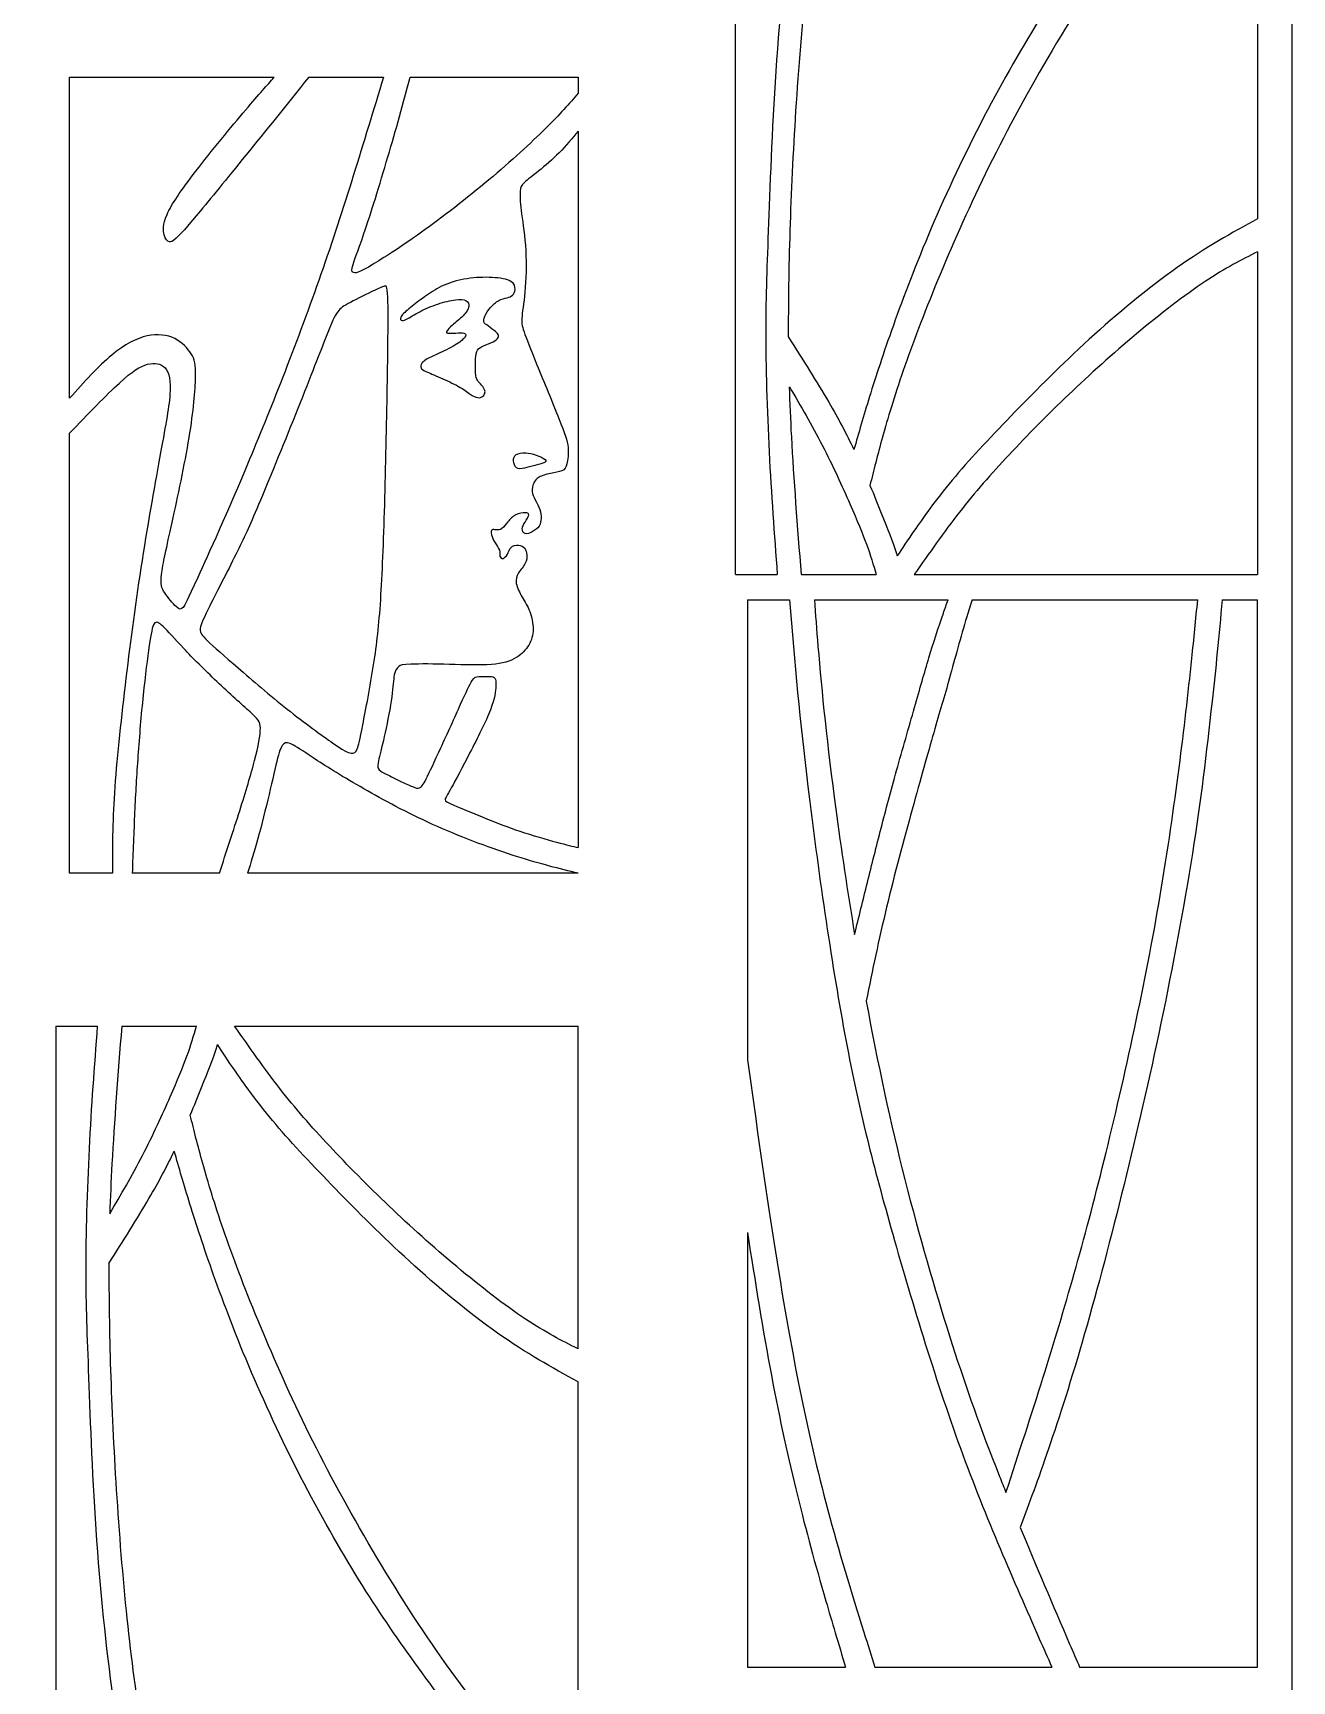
# Model space of a CAD drawing. Extents: x 0 to 80.9, y -7.4 to 60.
# Drawn here: x 70.58 to 80.92, y 6.98 to 20.52 of the extents above; entities that cross this region are included whole.
import ezdxf

# ---------------------------------------------------------------- set-up
doc = ezdxf.new("R2010")
doc.units = 0
doc.header["$MEASUREMENT"] = 0
doc.layers.add('LAYER_1', color=7, linetype='CONTINUOUS')

msp = doc.modelspace()

# ---------------------------------------------------------------- linework, layer by layer
at = {"layer": 'LAYER_1'}
msp.add_lwpolyline([(43.556, 0), (80.924, 0), (80.924, 36.314), (43.556, 36.314), (43.556, 0)], close=True, dxfattribs=at)
for points, knots in [([(76.352, 16.071), (76.352, 16.071), (76.352, 22.601), (76.352, 22.601), (76.352, 22.601), (76.352, 22.601), (76.993, 22.601), (76.993, 22.601)], [0, 0, 0, 0, 0.333333, 0.333333, 0.333333, 0.333333, 1, 1, 1, 1]), ([(76.993, 22.601), (76.94, 22.319), (76.886, 22.037), (76.832, 21.653), (76.832, 21.653), (76.778, 21.27), (76.725, 20.784), (76.69, 20.296), (76.69, 20.296), (76.654, 19.809), (76.638, 19.319), (76.624, 18.959), (76.624, 18.959), (76.611, 18.6), (76.601, 18.37), (76.601, 18.076), (76.601, 18.076), (76.601, 17.782), (76.611, 17.422), (76.629, 17.077), (76.629, 17.077), (76.646, 16.732), (76.671, 16.401), (76.696, 16.071)], [0, 0, 0, 0, 0.142857, 0.142857, 0.142857, 0.142857, 0.285714, 0.285714, 0.285714, 0.285714, 0.428571, 0.428571, 0.428571, 0.428571, 0.571429, 0.571429, 0.571429, 0.571429, 0.714286, 0.714286, 0.714286, 0.714286, 1, 1, 1, 1]), ([(76.789, 18.02), (76.789, 18.053), (76.789, 18.086), (76.789, 18.118), (76.789, 18.118), (76.789, 18.408), (76.795, 18.699), (76.806, 19.012), (76.806, 19.012), (76.818, 19.325), (76.834, 19.66), (76.858, 20.011), (76.858, 20.011), (76.882, 20.362), (76.913, 20.73), (76.95, 21.062), (76.95, 21.062), (76.987, 21.394), (77.03, 21.689), (77.073, 21.94), (77.073, 21.94), (77.115, 22.19), (77.157, 22.396), (77.198, 22.601)], [0, 0, 0, 0, 0.142857, 0.142857, 0.142857, 0.142857, 0.285714, 0.285714, 0.285714, 0.285714, 0.428571, 0.428571, 0.428571, 0.428571, 0.571429, 0.571429, 0.571429, 0.571429, 0.714286, 0.714286, 0.714286, 0.714286, 1, 1, 1, 1]), ([(80.331, 22.601), (80.17, 22.415), (80.009, 22.229), (79.84, 22.017), (79.84, 22.017), (79.67, 21.804), (79.493, 21.564), (79.331, 21.341), (79.331, 21.341), (79.17, 21.118), (79.026, 20.911), (78.871, 20.664), (78.871, 20.664), (78.716, 20.417), (78.55, 20.13), (78.393, 19.828), (78.393, 19.828), (78.236, 19.527), (78.087, 19.21), (77.961, 18.916), (77.961, 18.916), (77.835, 18.621), (77.732, 18.349), (77.649, 18.117), (77.649, 18.117), (77.567, 17.886), (77.505, 17.696), (77.454, 17.533), (77.454, 17.533), (77.404, 17.37), (77.364, 17.233), (77.325, 17.097)], [0, 0, 0, 0, 0.111111, 0.111111, 0.111111, 0.111111, 0.222222, 0.222222, 0.222222, 0.222222, 0.333333, 0.333333, 0.333333, 0.333333, 0.444444, 0.444444, 0.444444, 0.444444, 0.555556, 0.555556, 0.555556, 0.555556, 0.666667, 0.666667, 0.666667, 0.666667, 0.777778, 0.777778, 0.777778, 0.777778, 1, 1, 1, 1]), ([(80.641, 22.601), (80.474, 22.422), (80.307, 22.242), (80.121, 22.025), (80.121, 22.025), (79.935, 21.808), (79.73, 21.554), (79.524, 21.261), (79.524, 21.261), (79.317, 20.969), (79.108, 20.638), (78.918, 20.314), (78.918, 20.314), (78.728, 19.989), (78.556, 19.671), (78.406, 19.363), (78.406, 19.363), (78.255, 19.055), (78.125, 18.758), (78.012, 18.484), (78.012, 18.484), (77.899, 18.21), (77.804, 17.96), (77.73, 17.745), (77.73, 17.745), (77.656, 17.53), (77.602, 17.351), (77.56, 17.199), (77.56, 17.199), (77.518, 17.048), (77.487, 16.925), (77.457, 16.803)], [0, 0, 0, 0, 0.111111, 0.111111, 0.111111, 0.111111, 0.222222, 0.222222, 0.222222, 0.222222, 0.333333, 0.333333, 0.333333, 0.333333, 0.444444, 0.444444, 0.444444, 0.444444, 0.555556, 0.555556, 0.555556, 0.555556, 0.666667, 0.666667, 0.666667, 0.666667, 0.777778, 0.777778, 0.777778, 0.777778, 1, 1, 1, 1]), ([(70.883, 17.52), (70.883, 17.52), (70.883, 20.155), (70.883, 20.155), (70.883, 20.155), (70.883, 20.155), (72.564, 20.155), (72.564, 20.155)], [0, 0, 0, 0, 0.333333, 0.333333, 0.333333, 0.333333, 1, 1, 1, 1]), ([(73.461, 20.155), (73.298, 19.615), (73.135, 19.076), (72.947, 18.536), (72.947, 18.536), (72.759, 17.997), (72.545, 17.457), (72.361, 17.017), (72.361, 17.017), (72.177, 16.577), (72.023, 16.236), (71.936, 16.047), (71.936, 16.047), (71.849, 15.857), (71.83, 15.82), (71.815, 15.801), (71.815, 15.801), (71.799, 15.782), (71.786, 15.782), (71.759, 15.807), (71.759, 15.807), (71.732, 15.832), (71.69, 15.882), (71.664, 15.921), (71.664, 15.921), (71.638, 15.96), (71.627, 15.987), (71.638, 16.071), (71.638, 16.071), (71.648, 16.154), (71.68, 16.294), (71.725, 16.499), (71.725, 16.499), (71.77, 16.704), (71.828, 16.974), (71.865, 17.195), (71.865, 17.195), (71.901, 17.415), (71.916, 17.587), (71.918, 17.692), (71.918, 17.692), (71.92, 17.798), (71.91, 17.838), (71.881, 17.883), (71.881, 17.883), (71.853, 17.928), (71.807, 17.978), (71.746, 18.008), (71.746, 18.008), (71.684, 18.039), (71.606, 18.049), (71.52, 18.03), (71.52, 18.03), (71.433, 18.011), (71.337, 17.963), (71.229, 17.873), (71.229, 17.873), (71.121, 17.783), (71.002, 17.652), (70.883, 17.52)], [0, 0, 0, 0, 0.0625, 0.0625, 0.0625, 0.0625, 0.125, 0.125, 0.125, 0.125, 0.1875, 0.1875, 0.1875, 0.1875, 0.25, 0.25, 0.25, 0.25, 0.3125, 0.3125, 0.3125, 0.3125, 0.375, 0.375, 0.375, 0.375, 0.4375, 0.4375, 0.4375, 0.4375, 0.5, 0.5, 0.5, 0.5, 0.5625, 0.5625, 0.5625, 0.5625, 0.625, 0.625, 0.625, 0.625, 0.6875, 0.6875, 0.6875, 0.6875, 0.75, 0.75, 0.75, 0.75, 0.8125, 0.8125, 0.8125, 0.8125, 0.875, 0.875, 0.875, 0.875, 1, 1, 1, 1]), ([(72.847, 20.155), (72.489, 19.71), (72.131, 19.264), (71.94, 19.036), (71.94, 19.036), (71.749, 18.808), (71.724, 18.798), (71.704, 18.802), (71.704, 18.802), (71.684, 18.806), (71.669, 18.825), (71.66, 18.859), (71.66, 18.859), (71.65, 18.894), (71.646, 18.944), (71.683, 19.027), (71.683, 19.027), (71.719, 19.109), (71.797, 19.224), (71.92, 19.384), (71.92, 19.384), (72.044, 19.544), (72.213, 19.749), (72.328, 19.885), (72.328, 19.885), (72.443, 20.021), (72.504, 20.088), (72.564, 20.155)], [0, 0, 0, 0, 0.125, 0.125, 0.125, 0.125, 0.25, 0.25, 0.25, 0.25, 0.375, 0.375, 0.375, 0.375, 0.5, 0.5, 0.5, 0.5, 0.625, 0.625, 0.625, 0.625, 0.75, 0.75, 0.75, 0.75, 1, 1, 1, 1]), ([(75.061, 20.023), (74.986, 19.938), (74.911, 19.852), (74.792, 19.734), (74.792, 19.734), (74.672, 19.615), (74.509, 19.465), (74.327, 19.312), (74.327, 19.312), (74.145, 19.16), (73.945, 19.005), (73.772, 18.881), (73.772, 18.881), (73.6, 18.758), (73.455, 18.666), (73.367, 18.614), (73.367, 18.614), (73.28, 18.561), (73.248, 18.549), (73.227, 18.548), (73.227, 18.548), (73.206, 18.547), (73.196, 18.557), (73.206, 18.599), (73.206, 18.599), (73.217, 18.641), (73.248, 18.714), (73.301, 18.872), (73.301, 18.872), (73.355, 19.03), (73.43, 19.272), (73.497, 19.5), (73.497, 19.5), (73.564, 19.728), (73.623, 19.942), (73.681, 20.155)], [0, 0, 0, 0, 0.1, 0.1, 0.1, 0.1, 0.2, 0.2, 0.2, 0.2, 0.3, 0.3, 0.3, 0.3, 0.4, 0.4, 0.4, 0.4, 0.5, 0.5, 0.5, 0.5, 0.6, 0.6, 0.6, 0.6, 0.7, 0.7, 0.7, 0.7, 0.8, 0.8, 0.8, 0.8, 1, 1, 1, 1]), ([(73.681, 20.155), (73.681, 20.155), (75.061, 20.155), (75.061, 20.155), (75.061, 20.155), (75.061, 20.155), (75.061, 20.023), (75.061, 20.023)], [0, 0, 0, 0, 0.333333, 0.333333, 0.333333, 0.333333, 1, 1, 1, 1]), ([(75.061, 19.713), (75.011, 19.652), (74.96, 19.591), (74.904, 19.535), (74.904, 19.535), (74.848, 19.478), (74.788, 19.426), (74.737, 19.385), (74.737, 19.385), (74.685, 19.344), (74.643, 19.313), (74.619, 19.29), (74.619, 19.29), (74.594, 19.267), (74.587, 19.252), (74.584, 19.219), (74.584, 19.219), (74.581, 19.186), (74.582, 19.135), (74.591, 19.061), (74.591, 19.061), (74.601, 18.987), (74.618, 18.889), (74.627, 18.776), (74.627, 18.776), (74.635, 18.663), (74.634, 18.535), (74.626, 18.431), (74.626, 18.431), (74.618, 18.327), (74.604, 18.247), (74.599, 18.194), (74.599, 18.194), (74.593, 18.141), (74.597, 18.116), (74.616, 18.063), (74.616, 18.063), (74.634, 18.009), (74.667, 17.928), (74.721, 17.794), (74.721, 17.794), (74.776, 17.66), (74.854, 17.474), (74.902, 17.351), (74.902, 17.351), (74.951, 17.228), (74.971, 17.169), (74.977, 17.115), (74.977, 17.115), (74.983, 17.061), (74.976, 17.013), (74.968, 16.981), (74.968, 16.981), (74.959, 16.949), (74.95, 16.933), (74.927, 16.923), (74.927, 16.923), (74.905, 16.912), (74.869, 16.907), (74.834, 16.9), (74.834, 16.9), (74.798, 16.893), (74.763, 16.883), (74.739, 16.87), (74.739, 16.87), (74.716, 16.857), (74.704, 16.84), (74.695, 16.82), (74.695, 16.82), (74.686, 16.799), (74.68, 16.775), (74.682, 16.753), (74.682, 16.753), (74.684, 16.73), (74.695, 16.71), (74.708, 16.684), (74.708, 16.684), (74.721, 16.659), (74.737, 16.63), (74.745, 16.604), (74.745, 16.604), (74.754, 16.578), (74.756, 16.555), (74.756, 16.532), (74.756, 16.532), (74.755, 16.51), (74.752, 16.488), (74.74, 16.469), (74.74, 16.469), (74.727, 16.45), (74.705, 16.434), (74.683, 16.422), (74.683, 16.422), (74.661, 16.41), (74.639, 16.402), (74.624, 16.407), (74.624, 16.407), (74.609, 16.411), (74.601, 16.429), (74.601, 16.447), (74.601, 16.447), (74.602, 16.464), (74.611, 16.481), (74.624, 16.501), (74.624, 16.501), (74.636, 16.521), (74.652, 16.545), (74.654, 16.559), (74.654, 16.559), (74.656, 16.574), (74.645, 16.578), (74.624, 16.578), (74.624, 16.578), (74.604, 16.578), (74.574, 16.574), (74.549, 16.56), (74.549, 16.56), (74.523, 16.547), (74.501, 16.525), (74.483, 16.504), (74.483, 16.504), (74.465, 16.482), (74.45, 16.46), (74.434, 16.448), (74.434, 16.448), (74.419, 16.437), (74.402, 16.436), (74.387, 16.437), (74.387, 16.437), (74.373, 16.439), (74.36, 16.443), (74.353, 16.438), (74.353, 16.438), (74.345, 16.432), (74.343, 16.418), (74.348, 16.398), (74.348, 16.398), (74.353, 16.378), (74.364, 16.353), (74.378, 16.331), (74.378, 16.331), (74.391, 16.309), (74.407, 16.29), (74.413, 16.271), (74.413, 16.271), (74.419, 16.253), (74.414, 16.234), (74.418, 16.221), (74.418, 16.221), (74.421, 16.208), (74.431, 16.2), (74.443, 16.203), (74.443, 16.203), (74.455, 16.207), (74.469, 16.22), (74.479, 16.238), (74.479, 16.238), (74.489, 16.257), (74.495, 16.28), (74.51, 16.294), (74.51, 16.294), (74.524, 16.309), (74.547, 16.315), (74.569, 16.313), (74.569, 16.313), (74.59, 16.311), (74.61, 16.301), (74.622, 16.286), (74.622, 16.286), (74.633, 16.271), (74.636, 16.253), (74.638, 16.232), (74.638, 16.232), (74.639, 16.211), (74.639, 16.188), (74.626, 16.163), (74.626, 16.163), (74.613, 16.138), (74.587, 16.11), (74.57, 16.084), (74.57, 16.084), (74.554, 16.057), (74.546, 16.031), (74.552, 15.997), (74.552, 15.997), (74.559, 15.964), (74.579, 15.923), (74.6, 15.885), (74.6, 15.885), (74.622, 15.847), (74.645, 15.811), (74.662, 15.767), (74.662, 15.767), (74.679, 15.722), (74.691, 15.669), (74.69, 15.621), (74.69, 15.621), (74.69, 15.573), (74.677, 15.53), (74.654, 15.491), (74.654, 15.491), (74.631, 15.452), (74.597, 15.416), (74.55, 15.388), (74.55, 15.388), (74.502, 15.36), (74.441, 15.339), (74.347, 15.331), (74.347, 15.331), (74.253, 15.324), (74.128, 15.33), (74.004, 15.333), (74.004, 15.333), (73.879, 15.337), (73.756, 15.337), (73.686, 15.334), (73.686, 15.334), (73.617, 15.332), (73.601, 15.328), (73.586, 15.316), (73.586, 15.316), (73.572, 15.304), (73.558, 15.284), (73.55, 15.246), (73.55, 15.246), (73.542, 15.207), (73.54, 15.149), (73.529, 15.065), (73.529, 15.065), (73.517, 14.98), (73.496, 14.868), (73.475, 14.774), (73.475, 14.774), (73.455, 14.68), (73.434, 14.604), (73.423, 14.556), (73.423, 14.556), (73.413, 14.508), (73.413, 14.49), (73.419, 14.476), (73.419, 14.476), (73.426, 14.462), (73.44, 14.454), (73.471, 14.438), (73.471, 14.438), (73.502, 14.422), (73.55, 14.398), (73.593, 14.377), (73.593, 14.377), (73.635, 14.357), (73.673, 14.34), (73.7, 14.329), (73.7, 14.329), (73.726, 14.318), (73.742, 14.313), (73.757, 14.319), (73.757, 14.319), (73.771, 14.324), (73.785, 14.341), (73.812, 14.393), (73.812, 14.393), (73.839, 14.446), (73.88, 14.533), (73.932, 14.648), (73.932, 14.648), (73.985, 14.762), (74.049, 14.904), (74.095, 15.005), (74.095, 15.005), (74.141, 15.106), (74.169, 15.168), (74.189, 15.2), (74.189, 15.2), (74.208, 15.231), (74.22, 15.232), (74.245, 15.233), (74.245, 15.233), (74.269, 15.234), (74.307, 15.235), (74.332, 15.234), (74.332, 15.234), (74.357, 15.233), (74.37, 15.23), (74.377, 15.219), (74.377, 15.219), (74.384, 15.209), (74.386, 15.191), (74.384, 15.153), (74.384, 15.153), (74.382, 15.115), (74.376, 15.056), (74.339, 14.96), (74.339, 14.96), (74.302, 14.863), (74.234, 14.728), (74.171, 14.608), (74.171, 14.608), (74.109, 14.487), (74.053, 14.382), (74.018, 14.319), (74.018, 14.319), (73.983, 14.256), (73.969, 14.236), (73.968, 14.223), (73.968, 14.223), (73.967, 14.209), (73.978, 14.202), (74.039, 14.176), (74.039, 14.176), (74.099, 14.151), (74.207, 14.107), (74.303, 14.068), (74.303, 14.068), (74.399, 14.029), (74.481, 13.996), (74.582, 13.963), (74.582, 13.963), (74.682, 13.929), (74.8, 13.896), (74.883, 13.873), (74.883, 13.873), (74.966, 13.851), (75.014, 13.839), (75.061, 13.828)], [0, 0, 0, 0, 0.012195, 0.012195, 0.012195, 0.012195, 0.02439, 0.02439, 0.02439, 0.02439, 0.036585, 0.036585, 0.036585, 0.036585, 0.04878, 0.04878, 0.04878, 0.04878, 0.060976, 0.060976, 0.060976, 0.060976, 0.073171, 0.073171, 0.073171, 0.073171, 0.085366, 0.085366, 0.085366, 0.085366, 0.097561, 0.097561, 0.097561, 0.097561, 0.109756, 0.109756, 0.109756, 0.109756, 0.121951, 0.121951, 0.121951, 0.121951, 0.134146, 0.134146, 0.134146, 0.134146, 0.146341, 0.146341, 0.146341, 0.146341, 0.158537, 0.158537, 0.158537, 0.158537, 0.170732, 0.170732, 0.170732, 0.170732, 0.182927, 0.182927, 0.182927, 0.182927, 0.195122, 0.195122, 0.195122, 0.195122, 0.207317, 0.207317, 0.207317, 0.207317, 0.219512, 0.219512, 0.219512, 0.219512, 0.231707, 0.231707, 0.231707, 0.231707, 0.243902, 0.243902, 0.243902, 0.243902, 0.256098, 0.256098, 0.256098, 0.256098, 0.268293, 0.268293, 0.268293, 0.268293, 0.280488, 0.280488, 0.280488, 0.280488, 0.292683, 0.292683, 0.292683, 0.292683, 0.304878, 0.304878, 0.304878, 0.304878, 0.317073, 0.317073, 0.317073, 0.317073, 0.329268, 0.329268, 0.329268, 0.329268, 0.341463, 0.341463, 0.341463, 0.341463, 0.353659, 0.353659, 0.353659, 0.353659, 0.365854, 0.365854, 0.365854, 0.365854, 0.378049, 0.378049, 0.378049, 0.378049, 0.390244, 0.390244, 0.390244, 0.390244, 0.402439, 0.402439, 0.402439, 0.402439, 0.414634, 0.414634, 0.414634, 0.414634, 0.426829, 0.426829, 0.426829, 0.426829, 0.439024, 0.439024, 0.439024, 0.439024, 0.45122, 0.45122, 0.45122, 0.45122, 0.463415, 0.463415, 0.463415, 0.463415, 0.47561, 0.47561, 0.47561, 0.47561, 0.487805, 0.487805, 0.487805, 0.487805, 0.5, 0.5, 0.5, 0.5, 0.512195, 0.512195, 0.512195, 0.512195, 0.52439, 0.52439, 0.52439, 0.52439, 0.536585, 0.536585, 0.536585, 0.536585, 0.54878, 0.54878, 0.54878, 0.54878, 0.560976, 0.560976, 0.560976, 0.560976, 0.573171, 0.573171, 0.573171, 0.573171, 0.585366, 0.585366, 0.585366, 0.585366, 0.597561, 0.597561, 0.597561, 0.597561, 0.609756, 0.609756, 0.609756, 0.609756, 0.621951, 0.621951, 0.621951, 0.621951, 0.634146, 0.634146, 0.634146, 0.634146, 0.646341, 0.646341, 0.646341, 0.646341, 0.658537, 0.658537, 0.658537, 0.658537, 0.670732, 0.670732, 0.670732, 0.670732, 0.682927, 0.682927, 0.682927, 0.682927, 0.695122, 0.695122, 0.695122, 0.695122, 0.707317, 0.707317, 0.707317, 0.707317, 0.719512, 0.719512, 0.719512, 0.719512, 0.731707, 0.731707, 0.731707, 0.731707, 0.743902, 0.743902, 0.743902, 0.743902, 0.756098, 0.756098, 0.756098, 0.756098, 0.768293, 0.768293, 0.768293, 0.768293, 0.780488, 0.780488, 0.780488, 0.780488, 0.792683, 0.792683, 0.792683, 0.792683, 0.804878, 0.804878, 0.804878, 0.804878, 0.817073, 0.817073, 0.817073, 0.817073, 0.829268, 0.829268, 0.829268, 0.829268, 0.841463, 0.841463, 0.841463, 0.841463, 0.853659, 0.853659, 0.853659, 0.853659, 0.865854, 0.865854, 0.865854, 0.865854, 0.878049, 0.878049, 0.878049, 0.878049, 0.890244, 0.890244, 0.890244, 0.890244, 0.902439, 0.902439, 0.902439, 0.902439, 0.914634, 0.914634, 0.914634, 0.914634, 0.926829, 0.926829, 0.926829, 0.926829, 0.939024, 0.939024, 0.939024, 0.939024, 0.95122, 0.95122, 0.95122, 0.95122, 0.963415, 0.963415, 0.963415, 0.963415, 0.97561, 0.97561, 0.97561, 0.97561, 1, 1, 1, 1]), ([(80.641, 18.993), (80.429, 18.876), (80.216, 18.758), (79.98, 18.592), (79.98, 18.592), (79.745, 18.425), (79.486, 18.21), (79.258, 18.003), (79.258, 18.003), (79.03, 17.795), (78.831, 17.594), (78.648, 17.406), (78.648, 17.406), (78.466, 17.218), (78.298, 17.043), (78.159, 16.877), (78.159, 16.877), (78.019, 16.712), (77.908, 16.557), (77.833, 16.45), (77.833, 16.45), (77.758, 16.343), (77.72, 16.283), (77.681, 16.224)], [0, 0, 0, 0, 0.142857, 0.142857, 0.142857, 0.142857, 0.285714, 0.285714, 0.285714, 0.285714, 0.428571, 0.428571, 0.428571, 0.428571, 0.571429, 0.571429, 0.571429, 0.571429, 0.714286, 0.714286, 0.714286, 0.714286, 1, 1, 1, 1]), ([(80.641, 18.721), (80.509, 18.655), (80.377, 18.588), (80.21, 18.477), (80.21, 18.477), (80.042, 18.365), (79.84, 18.208), (79.645, 18.046), (79.645, 18.046), (79.451, 17.884), (79.265, 17.716), (79.09, 17.549), (79.09, 17.549), (78.914, 17.382), (78.749, 17.214), (78.6, 17.055), (78.6, 17.055), (78.451, 16.896), (78.319, 16.745), (78.192, 16.583), (78.192, 16.583), (78.065, 16.42), (77.943, 16.245), (77.821, 16.071)], [0, 0, 0, 0, 0.142857, 0.142857, 0.142857, 0.142857, 0.285714, 0.285714, 0.285714, 0.285714, 0.428571, 0.428571, 0.428571, 0.428571, 0.571429, 0.571429, 0.571429, 0.571429, 0.714286, 0.714286, 0.714286, 0.714286, 1, 1, 1, 1]), ([(72.435, 16.645), (72.513, 16.832), (72.634, 17.125), (72.738, 17.386), (72.738, 17.386), (72.842, 17.646), (72.93, 17.874), (72.985, 18.011), (72.985, 18.011), (73.039, 18.149), (73.061, 18.196), (73.085, 18.228), (73.085, 18.228), (73.108, 18.26), (73.134, 18.276), (73.19, 18.306), (73.19, 18.306), (73.245, 18.336), (73.332, 18.379), (73.386, 18.404), (73.386, 18.404), (73.439, 18.429), (73.459, 18.436), (73.473, 18.439), (73.473, 18.439), (73.487, 18.441), (73.495, 18.438), (73.498, 18.305), (73.498, 18.305), (73.501, 18.172), (73.497, 17.909), (73.492, 17.604), (73.492, 17.604), (73.487, 17.299), (73.48, 16.951), (73.471, 16.644), (73.471, 16.644), (73.462, 16.337), (73.451, 16.071), (73.438, 15.863), (73.438, 15.863), (73.424, 15.655), (73.407, 15.504), (73.38, 15.33), (73.38, 15.33), (73.353, 15.156), (73.315, 14.959), (73.291, 14.836), (73.291, 14.836), (73.267, 14.714), (73.257, 14.667), (73.245, 14.638), (73.245, 14.638), (73.233, 14.609), (73.219, 14.599), (73.195, 14.603), (73.195, 14.603), (73.17, 14.607), (73.135, 14.626), (73.045, 14.687), (73.045, 14.687), (72.956, 14.748), (72.813, 14.852), (72.669, 14.966), (72.669, 14.966), (72.526, 15.08), (72.383, 15.204), (72.267, 15.304), (72.267, 15.304), (72.152, 15.404), (72.064, 15.479), (72.015, 15.527), (72.015, 15.527), (71.966, 15.574), (71.955, 15.594), (71.956, 15.62), (71.956, 15.62), (71.956, 15.647), (71.968, 15.679), (72.024, 15.792), (72.024, 15.792), (72.08, 15.905), (72.18, 16.098), (72.249, 16.236), (72.249, 16.236), (72.318, 16.374), (72.356, 16.457), (72.435, 16.645)], [0, 0, 0, 0, 0.043478, 0.043478, 0.043478, 0.043478, 0.086957, 0.086957, 0.086957, 0.086957, 0.130435, 0.130435, 0.130435, 0.130435, 0.173913, 0.173913, 0.173913, 0.173913, 0.217391, 0.217391, 0.217391, 0.217391, 0.26087, 0.26087, 0.26087, 0.26087, 0.304348, 0.304348, 0.304348, 0.304348, 0.347826, 0.347826, 0.347826, 0.347826, 0.391304, 0.391304, 0.391304, 0.391304, 0.434783, 0.434783, 0.434783, 0.434783, 0.478261, 0.478261, 0.478261, 0.478261, 0.521739, 0.521739, 0.521739, 0.521739, 0.565217, 0.565217, 0.565217, 0.565217, 0.608696, 0.608696, 0.608696, 0.608696, 0.652174, 0.652174, 0.652174, 0.652174, 0.695652, 0.695652, 0.695652, 0.695652, 0.73913, 0.73913, 0.73913, 0.73913, 0.782609, 0.782609, 0.782609, 0.782609, 0.826087, 0.826087, 0.826087, 0.826087, 0.869565, 0.869565, 0.869565, 0.869565, 0.913043, 0.913043, 0.913043, 0.913043, 1, 1, 1, 1]), ([(73.814, 18.361), (73.857, 18.391), (73.904, 18.423), (73.959, 18.447), (73.959, 18.447), (74.015, 18.472), (74.079, 18.489), (74.148, 18.5), (74.148, 18.5), (74.216, 18.51), (74.289, 18.514), (74.354, 18.51), (74.354, 18.51), (74.419, 18.507), (74.476, 18.497), (74.507, 18.478), (74.507, 18.478), (74.538, 18.46), (74.543, 18.434), (74.542, 18.412), (74.542, 18.412), (74.54, 18.391), (74.532, 18.374), (74.52, 18.364), (74.52, 18.364), (74.509, 18.353), (74.495, 18.349), (74.476, 18.344), (74.476, 18.344), (74.456, 18.339), (74.432, 18.332), (74.408, 18.32), (74.408, 18.32), (74.384, 18.307), (74.36, 18.287), (74.34, 18.264), (74.34, 18.264), (74.32, 18.241), (74.303, 18.214), (74.294, 18.192), (74.294, 18.192), (74.285, 18.17), (74.284, 18.153), (74.286, 18.143), (74.286, 18.143), (74.289, 18.134), (74.294, 18.131), (74.309, 18.12), (74.309, 18.12), (74.325, 18.109), (74.35, 18.09), (74.369, 18.075), (74.369, 18.075), (74.387, 18.061), (74.398, 18.052), (74.403, 18.041), (74.403, 18.041), (74.408, 18.031), (74.407, 18.02), (74.397, 18.009), (74.397, 18.009), (74.387, 17.997), (74.369, 17.985), (74.344, 17.973), (74.344, 17.973), (74.318, 17.962), (74.286, 17.95), (74.265, 17.94), (74.265, 17.94), (74.244, 17.929), (74.235, 17.92), (74.228, 17.901), (74.228, 17.901), (74.221, 17.881), (74.217, 17.852), (74.216, 17.815), (74.216, 17.815), (74.215, 17.778), (74.217, 17.733), (74.22, 17.706), (74.22, 17.706), (74.224, 17.679), (74.228, 17.67), (74.239, 17.657), (74.239, 17.657), (74.249, 17.645), (74.265, 17.629), (74.276, 17.614), (74.276, 17.614), (74.287, 17.599), (74.294, 17.586), (74.295, 17.574), (74.295, 17.574), (74.296, 17.562), (74.292, 17.551), (74.284, 17.542), (74.284, 17.542), (74.276, 17.532), (74.264, 17.525), (74.248, 17.523), (74.248, 17.523), (74.232, 17.522), (74.212, 17.527), (74.19, 17.54), (74.19, 17.54), (74.168, 17.553), (74.144, 17.574), (74.107, 17.598), (74.107, 17.598), (74.069, 17.621), (74.018, 17.646), (73.967, 17.67), (73.967, 17.67), (73.915, 17.693), (73.864, 17.715), (73.831, 17.729), (73.831, 17.729), (73.798, 17.744), (73.782, 17.751), (73.774, 17.761), (73.774, 17.761), (73.766, 17.77), (73.765, 17.782), (73.771, 17.795), (73.771, 17.795), (73.777, 17.808), (73.789, 17.823), (73.815, 17.838), (73.815, 17.838), (73.84, 17.853), (73.879, 17.87), (73.925, 17.891), (73.925, 17.891), (73.971, 17.913), (74.025, 17.938), (74.062, 17.962), (74.062, 17.962), (74.099, 17.986), (74.12, 18.008), (74.13, 18.021), (74.13, 18.021), (74.14, 18.034), (74.14, 18.039), (74.136, 18.044), (74.136, 18.044), (74.133, 18.049), (74.128, 18.054), (74.109, 18.056), (74.109, 18.056), (74.091, 18.057), (74.061, 18.054), (74.037, 18.053), (74.037, 18.053), (74.013, 18.051), (73.995, 18.051), (73.986, 18.053), (73.986, 18.053), (73.977, 18.055), (73.976, 18.061), (73.983, 18.071), (73.983, 18.071), (73.989, 18.081), (74.002, 18.097), (74.027, 18.119), (74.027, 18.119), (74.052, 18.14), (74.088, 18.168), (74.115, 18.195), (74.115, 18.195), (74.142, 18.223), (74.158, 18.249), (74.162, 18.271), (74.162, 18.271), (74.166, 18.293), (74.156, 18.31), (74.138, 18.32), (74.138, 18.32), (74.12, 18.329), (74.094, 18.331), (74.053, 18.326), (74.053, 18.326), (74.013, 18.321), (73.959, 18.309), (73.907, 18.292), (73.907, 18.292), (73.855, 18.275), (73.804, 18.253), (73.759, 18.229), (73.759, 18.229), (73.715, 18.205), (73.676, 18.18), (73.651, 18.167), (73.651, 18.167), (73.626, 18.155), (73.614, 18.154), (73.607, 18.16), (73.607, 18.16), (73.599, 18.166), (73.596, 18.178), (73.611, 18.198), (73.611, 18.198), (73.627, 18.218), (73.66, 18.246), (73.696, 18.274), (73.696, 18.274), (73.732, 18.303), (73.771, 18.331), (73.814, 18.361)], [0, 0, 0, 0, 0.018868, 0.018868, 0.018868, 0.018868, 0.037736, 0.037736, 0.037736, 0.037736, 0.056604, 0.056604, 0.056604, 0.056604, 0.075472, 0.075472, 0.075472, 0.075472, 0.09434, 0.09434, 0.09434, 0.09434, 0.113208, 0.113208, 0.113208, 0.113208, 0.132075, 0.132075, 0.132075, 0.132075, 0.150943, 0.150943, 0.150943, 0.150943, 0.169811, 0.169811, 0.169811, 0.169811, 0.188679, 0.188679, 0.188679, 0.188679, 0.207547, 0.207547, 0.207547, 0.207547, 0.226415, 0.226415, 0.226415, 0.226415, 0.245283, 0.245283, 0.245283, 0.245283, 0.264151, 0.264151, 0.264151, 0.264151, 0.283019, 0.283019, 0.283019, 0.283019, 0.301887, 0.301887, 0.301887, 0.301887, 0.320755, 0.320755, 0.320755, 0.320755, 0.339623, 0.339623, 0.339623, 0.339623, 0.358491, 0.358491, 0.358491, 0.358491, 0.377358, 0.377358, 0.377358, 0.377358, 0.396226, 0.396226, 0.396226, 0.396226, 0.415094, 0.415094, 0.415094, 0.415094, 0.433962, 0.433962, 0.433962, 0.433962, 0.45283, 0.45283, 0.45283, 0.45283, 0.471698, 0.471698, 0.471698, 0.471698, 0.490566, 0.490566, 0.490566, 0.490566, 0.509434, 0.509434, 0.509434, 0.509434, 0.528302, 0.528302, 0.528302, 0.528302, 0.54717, 0.54717, 0.54717, 0.54717, 0.566038, 0.566038, 0.566038, 0.566038, 0.584906, 0.584906, 0.584906, 0.584906, 0.603774, 0.603774, 0.603774, 0.603774, 0.622642, 0.622642, 0.622642, 0.622642, 0.641509, 0.641509, 0.641509, 0.641509, 0.660377, 0.660377, 0.660377, 0.660377, 0.679245, 0.679245, 0.679245, 0.679245, 0.698113, 0.698113, 0.698113, 0.698113, 0.716981, 0.716981, 0.716981, 0.716981, 0.735849, 0.735849, 0.735849, 0.735849, 0.754717, 0.754717, 0.754717, 0.754717, 0.773585, 0.773585, 0.773585, 0.773585, 0.792453, 0.792453, 0.792453, 0.792453, 0.811321, 0.811321, 0.811321, 0.811321, 0.830189, 0.830189, 0.830189, 0.830189, 0.849057, 0.849057, 0.849057, 0.849057, 0.867925, 0.867925, 0.867925, 0.867925, 0.886792, 0.886792, 0.886792, 0.886792, 0.90566, 0.90566, 0.90566, 0.90566, 0.924528, 0.924528, 0.924528, 0.924528, 0.943396, 0.943396, 0.943396, 0.943396, 0.962264, 0.962264, 0.962264, 0.962264, 1, 1, 1, 1]), ([(76.789, 18.02), (76.906, 17.835), (77.022, 17.65), (77.118, 17.487), (77.118, 17.487), (77.199, 17.348), (77.264, 17.225), (77.325, 17.097)], [0, 0, 0, 0, 0.333333, 0.333333, 0.333333, 0.333333, 1, 1, 1, 1]), ([(70.883, 17.231), (71.033, 17.388), (71.184, 17.545), (71.292, 17.643), (71.292, 17.643), (71.399, 17.742), (71.464, 17.781), (71.523, 17.797), (71.523, 17.797), (71.581, 17.813), (71.634, 17.804), (71.667, 17.767), (71.667, 17.767), (71.701, 17.729), (71.715, 17.662), (71.707, 17.548), (71.707, 17.548), (71.698, 17.434), (71.667, 17.273), (71.622, 17.027), (71.622, 17.027), (71.577, 16.782), (71.519, 16.451), (71.468, 16.125), (71.468, 16.125), (71.418, 15.799), (71.376, 15.477), (71.339, 15.161), (71.339, 15.161), (71.301, 14.845), (71.268, 14.536), (71.251, 14.279), (71.251, 14.279), (71.234, 14.023), (71.234, 13.82), (71.234, 13.617)], [0, 0, 0, 0, 0.1, 0.1, 0.1, 0.1, 0.2, 0.2, 0.2, 0.2, 0.3, 0.3, 0.3, 0.3, 0.4, 0.4, 0.4, 0.4, 0.5, 0.5, 0.5, 0.5, 0.6, 0.6, 0.6, 0.6, 0.7, 0.7, 0.7, 0.7, 0.8, 0.8, 0.8, 0.8, 1, 1, 1, 1]), ([(76.894, 16.071), (76.863, 16.465), (76.832, 16.86), (76.814, 17.201), (76.814, 17.201), (76.806, 17.346), (76.8, 17.481), (76.796, 17.611)], [0, 0, 0, 0, 0.333333, 0.333333, 0.333333, 0.333333, 1, 1, 1, 1]), ([(76.796, 17.611), (76.888, 17.455), (76.979, 17.299), (77.065, 17.133), (77.065, 17.133), (77.15, 16.967), (77.23, 16.792), (77.291, 16.652), (77.291, 16.652), (77.353, 16.513), (77.396, 16.409), (77.429, 16.319), (77.429, 16.319), (77.462, 16.228), (77.485, 16.149), (77.508, 16.071)], [0, 0, 0, 0, 0.2, 0.2, 0.2, 0.2, 0.4, 0.4, 0.4, 0.4, 0.6, 0.6, 0.6, 0.6, 1, 1, 1, 1]), ([(71.234, 13.617), (71.234, 13.617), (70.883, 13.617), (70.883, 13.617), (70.883, 13.617), (70.883, 13.617), (70.883, 17.231), (70.883, 17.231)], [0, 0, 0, 0, 0.333333, 0.333333, 0.333333, 0.333333, 1, 1, 1, 1]), ([(74.716, 17.051), (74.686, 17.062), (74.658, 17.068), (74.629, 17.07), (74.629, 17.07), (74.599, 17.071), (74.568, 17.067), (74.551, 17.056), (74.551, 17.056), (74.533, 17.045), (74.529, 17.026), (74.53, 17.004), (74.53, 17.004), (74.531, 16.982), (74.537, 16.957), (74.553, 16.946), (74.553, 16.946), (74.568, 16.935), (74.593, 16.939), (74.619, 16.945), (74.619, 16.945), (74.646, 16.951), (74.675, 16.959), (74.703, 16.967), (74.703, 16.967), (74.732, 16.974), (74.76, 16.98), (74.777, 16.988), (74.777, 16.988), (74.795, 16.995), (74.801, 17.003), (74.789, 17.015), (74.789, 17.015), (74.776, 17.026), (74.745, 17.041), (74.716, 17.051)], [0, 0, 0, 0, 0.1, 0.1, 0.1, 0.1, 0.2, 0.2, 0.2, 0.2, 0.3, 0.3, 0.3, 0.3, 0.4, 0.4, 0.4, 0.4, 0.5, 0.5, 0.5, 0.5, 0.6, 0.6, 0.6, 0.6, 0.7, 0.7, 0.7, 0.7, 0.8, 0.8, 0.8, 0.8, 1, 1, 1, 1]), ([(77.457, 16.803), (77.491, 16.722), (77.522, 16.645), (77.55, 16.576), (77.55, 16.576), (77.603, 16.443), (77.642, 16.34), (77.669, 16.261), (77.669, 16.261), (77.673, 16.248), (77.678, 16.236), (77.681, 16.224)], [0, 0, 0, 0, 0.25, 0.25, 0.25, 0.25, 0.5, 0.5, 0.5, 0.5, 1, 1, 1, 1]), ([(76.797, 15.863), (76.836, 15.345), (76.883, 14.862), (76.947, 14.331), (76.947, 14.331), (77.029, 13.656), (77.138, 12.903), (77.248, 12.305), (77.248, 12.305), (77.359, 11.707), (77.472, 11.263), (77.629, 10.707), (77.629, 10.707), (77.786, 10.151), (77.987, 9.481), (78.2, 8.896), (78.2, 8.896), (78.413, 8.31), (78.639, 7.808), (78.848, 7.331), (78.848, 7.331), (78.883, 7.253), (78.917, 7.176), (78.95, 7.099)], [0, 0, 0, 0, 0.142857, 0.142857, 0.142857, 0.142857, 0.285714, 0.285714, 0.285714, 0.285714, 0.428571, 0.428571, 0.428571, 0.428571, 0.571429, 0.571429, 0.571429, 0.571429, 0.714286, 0.714286, 0.714286, 0.714286, 1, 1, 1, 1]), ([(77.001, 15.863), (77.009, 15.745), (77.018, 15.618), (77.03, 15.48), (77.03, 15.48), (77.06, 15.115), (77.106, 14.667), (77.176, 14.145), (77.176, 14.145), (77.22, 13.82), (77.273, 13.466), (77.331, 13.115)], [0, 0, 0, 0, 0.25, 0.25, 0.25, 0.25, 0.5, 0.5, 0.5, 0.5, 1, 1, 1, 1]), ([(77.331, 13.115), (77.365, 13.256), (77.4, 13.397), (77.436, 13.542), (77.436, 13.542), (77.472, 13.688), (77.51, 13.838), (77.549, 13.989), (77.549, 13.989), (77.588, 14.141), (77.629, 14.292), (77.676, 14.462), (77.676, 14.462), (77.724, 14.631), (77.777, 14.819), (77.823, 14.978), (77.823, 14.978), (77.868, 15.136), (77.904, 15.265), (77.941, 15.387), (77.941, 15.387), (77.978, 15.509), (78.015, 15.623), (78.06, 15.754), (78.06, 15.754), (78.073, 15.79), (78.085, 15.827), (78.098, 15.863)], [0, 0, 0, 0, 0.125, 0.125, 0.125, 0.125, 0.25, 0.25, 0.25, 0.25, 0.375, 0.375, 0.375, 0.375, 0.5, 0.5, 0.5, 0.5, 0.625, 0.625, 0.625, 0.625, 0.75, 0.75, 0.75, 0.75, 1, 1, 1, 1]), ([(78.296, 15.863), (78.282, 15.819), (78.267, 15.772), (78.252, 15.724), (78.252, 15.724), (78.202, 15.559), (78.154, 15.376), (78.111, 15.222), (78.111, 15.222), (78.068, 15.067), (78.029, 14.941), (77.981, 14.772), (77.981, 14.772), (77.932, 14.603), (77.872, 14.392), (77.804, 14.142), (77.804, 14.142), (77.735, 13.893), (77.658, 13.606), (77.593, 13.338), (77.593, 13.338), (77.529, 13.069), (77.477, 12.819), (77.426, 12.569)], [0, 0, 0, 0, 0.142857, 0.142857, 0.142857, 0.142857, 0.285714, 0.285714, 0.285714, 0.285714, 0.428571, 0.428571, 0.428571, 0.428571, 0.571429, 0.571429, 0.571429, 0.571429, 0.714286, 0.714286, 0.714286, 0.714286, 1, 1, 1, 1]), ([(78.574, 8.533), (78.679, 8.854), (78.785, 9.175), (78.878, 9.472), (78.878, 9.472), (78.972, 9.769), (79.053, 10.043), (79.135, 10.332), (79.135, 10.332), (79.216, 10.62), (79.298, 10.924), (79.381, 11.261), (79.381, 11.261), (79.465, 11.599), (79.551, 11.971), (79.629, 12.339), (79.629, 12.339), (79.708, 12.708), (79.779, 13.071), (79.841, 13.435), (79.841, 13.435), (79.902, 13.799), (79.955, 14.163), (79.996, 14.484), (79.996, 14.484), (80.038, 14.805), (80.07, 15.083), (80.101, 15.383), (80.101, 15.383), (80.117, 15.54), (80.134, 15.703), (80.149, 15.863)], [0, 0, 0, 0, 0.111111, 0.111111, 0.111111, 0.111111, 0.222222, 0.222222, 0.222222, 0.222222, 0.333333, 0.333333, 0.333333, 0.333333, 0.444444, 0.444444, 0.444444, 0.444444, 0.555556, 0.555556, 0.555556, 0.555556, 0.666667, 0.666667, 0.666667, 0.666667, 0.777778, 0.777778, 0.777778, 0.777778, 1, 1, 1, 1]), ([(80.349, 15.863), (80.325, 15.573), (80.296, 15.292), (80.267, 15.03), (80.267, 15.03), (80.22, 14.599), (80.174, 14.218), (80.105, 13.781), (80.105, 13.781), (80.036, 13.344), (79.944, 12.85), (79.847, 12.387), (79.847, 12.387), (79.751, 11.924), (79.65, 11.491), (79.544, 11.062), (79.544, 11.062), (79.438, 10.633), (79.327, 10.208), (79.22, 9.837), (79.22, 9.837), (79.114, 9.466), (79.011, 9.148), (78.924, 8.892), (78.924, 8.892), (78.836, 8.635), (78.764, 8.441), (78.691, 8.246)], [0, 0, 0, 0, 0.125, 0.125, 0.125, 0.125, 0.25, 0.25, 0.25, 0.25, 0.375, 0.375, 0.375, 0.375, 0.5, 0.5, 0.5, 0.5, 0.625, 0.625, 0.625, 0.625, 0.75, 0.75, 0.75, 0.75, 1, 1, 1, 1]), ([(72.113, 13.617), (72.171, 13.795), (72.23, 13.973), (72.28, 14.131), (72.28, 14.131), (72.33, 14.289), (72.372, 14.427), (72.402, 14.543), (72.402, 14.543), (72.432, 14.659), (72.451, 14.753), (72.45, 14.809), (72.45, 14.809), (72.449, 14.866), (72.428, 14.885), (72.365, 14.942), (72.365, 14.942), (72.301, 15), (72.194, 15.096), (72.093, 15.192), (72.093, 15.192), (71.991, 15.288), (71.895, 15.385), (71.82, 15.464), (71.82, 15.464), (71.744, 15.544), (71.69, 15.606), (71.652, 15.643), (71.652, 15.643), (71.615, 15.679), (71.594, 15.69), (71.578, 15.667), (71.578, 15.667), (71.563, 15.644), (71.552, 15.587), (71.537, 15.487), (71.537, 15.487), (71.523, 15.387), (71.504, 15.242), (71.487, 15.081), (71.487, 15.081), (71.47, 14.92), (71.456, 14.743), (71.444, 14.582), (71.444, 14.582), (71.433, 14.421), (71.424, 14.276), (71.417, 14.118), (71.417, 14.118), (71.41, 13.96), (71.404, 13.789), (71.397, 13.617)], [0, 0, 0, 0, 0.071429, 0.071429, 0.071429, 0.071429, 0.142857, 0.142857, 0.142857, 0.142857, 0.214286, 0.214286, 0.214286, 0.214286, 0.285714, 0.285714, 0.285714, 0.285714, 0.357143, 0.357143, 0.357143, 0.357143, 0.428571, 0.428571, 0.428571, 0.428571, 0.5, 0.5, 0.5, 0.5, 0.571429, 0.571429, 0.571429, 0.571429, 0.642857, 0.642857, 0.642857, 0.642857, 0.714286, 0.714286, 0.714286, 0.714286, 0.785714, 0.785714, 0.785714, 0.785714, 0.857143, 0.857143, 0.857143, 0.857143, 1, 1, 1, 1]), ([(75.061, 13.617), (74.907, 13.655), (74.752, 13.693), (74.555, 13.755), (74.555, 13.755), (74.359, 13.818), (74.12, 13.906), (73.905, 14.001), (73.905, 14.001), (73.689, 14.096), (73.497, 14.199), (73.33, 14.294), (73.33, 14.294), (73.162, 14.389), (73.02, 14.477), (72.92, 14.542), (72.92, 14.542), (72.819, 14.607), (72.761, 14.648), (72.721, 14.67), (72.721, 14.67), (72.681, 14.692), (72.66, 14.694), (72.643, 14.68), (72.643, 14.68), (72.625, 14.665), (72.61, 14.634), (72.591, 14.564), (72.591, 14.564), (72.573, 14.494), (72.55, 14.385), (72.521, 14.265), (72.521, 14.265), (72.493, 14.144), (72.46, 14.013), (72.429, 13.903), (72.429, 13.903), (72.399, 13.793), (72.372, 13.705), (72.345, 13.617)], [0, 0, 0, 0, 0.090909, 0.090909, 0.090909, 0.090909, 0.181818, 0.181818, 0.181818, 0.181818, 0.272727, 0.272727, 0.272727, 0.272727, 0.363636, 0.363636, 0.363636, 0.363636, 0.454545, 0.454545, 0.454545, 0.454545, 0.545455, 0.545455, 0.545455, 0.545455, 0.636364, 0.636364, 0.636364, 0.636364, 0.727273, 0.727273, 0.727273, 0.727273, 0.818182, 0.818182, 0.818182, 0.818182, 1, 1, 1, 1]), ([(77.426, 12.569), (77.431, 12.543), (77.436, 12.516), (77.441, 12.49), (77.441, 12.49), (77.541, 11.953), (77.648, 11.474), (77.766, 11.016), (77.766, 11.016), (77.884, 10.558), (78.014, 10.121), (78.133, 9.748), (78.133, 9.748), (78.252, 9.376), (78.361, 9.069), (78.522, 8.663), (78.522, 8.663), (78.539, 8.621), (78.556, 8.577), (78.574, 8.533)], [0, 0, 0, 0, 0.166667, 0.166667, 0.166667, 0.166667, 0.333333, 0.333333, 0.333333, 0.333333, 0.5, 0.5, 0.5, 0.5, 0.666667, 0.666667, 0.666667, 0.666667, 1, 1, 1, 1]), ([(70.769, 12.363), (70.769, 12.363), (70.769, 5.832), (70.769, 5.832), (70.769, 5.832), (70.769, 5.832), (71.41, 5.832), (71.41, 5.832)], [0, 0, 0, 0, 0.333333, 0.333333, 0.333333, 0.333333, 1, 1, 1, 1]), ([(71.41, 5.832), (71.357, 6.114), (71.303, 6.396), (71.249, 6.78), (71.249, 6.78), (71.196, 7.164), (71.142, 7.649), (71.107, 8.137), (71.107, 8.137), (71.072, 8.625), (71.055, 9.114), (71.042, 9.474), (71.042, 9.474), (71.028, 9.834), (71.018, 10.063), (71.018, 10.357), (71.018, 10.357), (71.018, 10.652), (71.028, 11.011), (71.046, 11.356), (71.046, 11.356), (71.063, 11.702), (71.088, 12.032), (71.113, 12.363)], [0, 0, 0, 0, 0.142857, 0.142857, 0.142857, 0.142857, 0.285714, 0.285714, 0.285714, 0.285714, 0.428571, 0.428571, 0.428571, 0.428571, 0.571429, 0.571429, 0.571429, 0.571429, 0.714286, 0.714286, 0.714286, 0.714286, 1, 1, 1, 1]), ([(71.311, 12.363), (71.28, 11.968), (71.249, 11.573), (71.231, 11.232), (71.231, 11.232), (71.223, 11.088), (71.217, 10.952), (71.213, 10.822)], [0, 0, 0, 0, 0.333333, 0.333333, 0.333333, 0.333333, 1, 1, 1, 1]), ([(71.213, 10.822), (71.305, 10.978), (71.396, 11.134), (71.482, 11.3), (71.482, 11.3), (71.567, 11.466), (71.647, 11.642), (71.709, 11.781), (71.709, 11.781), (71.77, 11.921), (71.813, 12.024), (71.846, 12.115), (71.846, 12.115), (71.88, 12.206), (71.902, 12.284), (71.925, 12.363)], [0, 0, 0, 0, 0.2, 0.2, 0.2, 0.2, 0.4, 0.4, 0.4, 0.4, 0.6, 0.6, 0.6, 0.6, 1, 1, 1, 1]), ([(75.059, 9.713), (74.926, 9.779), (74.794, 9.845), (74.627, 9.957), (74.627, 9.957), (74.459, 10.068), (74.257, 10.225), (74.063, 10.387), (74.063, 10.387), (73.868, 10.55), (73.682, 10.717), (73.507, 10.884), (73.507, 10.884), (73.331, 11.052), (73.166, 11.219), (73.017, 11.378), (73.017, 11.378), (72.868, 11.537), (72.736, 11.688), (72.609, 11.851), (72.609, 11.851), (72.482, 12.014), (72.36, 12.188), (72.238, 12.363)], [0, 0, 0, 0, 0.142857, 0.142857, 0.142857, 0.142857, 0.285714, 0.285714, 0.285714, 0.285714, 0.428571, 0.428571, 0.428571, 0.428571, 0.571429, 0.571429, 0.571429, 0.571429, 0.714286, 0.714286, 0.714286, 0.714286, 1, 1, 1, 1]), ([(71.874, 11.631), (71.908, 11.711), (71.939, 11.788), (71.967, 11.858), (71.967, 11.858), (72.02, 11.991), (72.059, 12.093), (72.086, 12.172), (72.086, 12.172), (72.091, 12.185), (72.095, 12.198), (72.099, 12.21)], [0, 0, 0, 0, 0.25, 0.25, 0.25, 0.25, 0.5, 0.5, 0.5, 0.5, 1, 1, 1, 1]), ([(75.059, 9.44), (74.846, 9.558), (74.633, 9.676), (74.397, 9.842), (74.397, 9.842), (74.162, 10.008), (73.903, 10.223), (73.675, 10.431), (73.675, 10.431), (73.447, 10.638), (73.248, 10.839), (73.066, 11.027), (73.066, 11.027), (72.883, 11.215), (72.715, 11.391), (72.576, 11.556), (72.576, 11.556), (72.436, 11.721), (72.325, 11.876), (72.25, 11.983), (72.25, 11.983), (72.175, 12.091), (72.137, 12.15), (72.099, 12.21)], [0, 0, 0, 0, 0.142857, 0.142857, 0.142857, 0.142857, 0.285714, 0.285714, 0.285714, 0.285714, 0.428571, 0.428571, 0.428571, 0.428571, 0.571429, 0.571429, 0.571429, 0.571429, 0.714286, 0.714286, 0.714286, 0.714286, 1, 1, 1, 1]), ([(76.45, 12.086), (76.523, 11.57), (76.595, 11.053), (76.667, 10.593), (76.667, 10.593), (76.739, 10.133), (76.81, 9.729), (76.881, 9.375), (76.881, 9.375), (76.952, 9.02), (77.023, 8.715), (77.111, 8.388), (77.111, 8.388), (77.199, 8.061), (77.303, 7.711), (77.407, 7.384), (77.407, 7.384), (77.438, 7.287), (77.468, 7.192), (77.498, 7.099)], [0, 0, 0, 0, 0.166667, 0.166667, 0.166667, 0.166667, 0.333333, 0.333333, 0.333333, 0.333333, 0.5, 0.5, 0.5, 0.5, 0.666667, 0.666667, 0.666667, 0.666667, 1, 1, 1, 1]), ([(75.059, 5.832), (74.891, 6.012), (74.724, 6.192), (74.538, 6.409), (74.538, 6.409), (74.352, 6.626), (74.147, 6.88), (73.941, 7.172), (73.941, 7.172), (73.734, 7.464), (73.525, 7.795), (73.335, 8.12), (73.335, 8.12), (73.145, 8.444), (72.974, 8.762), (72.823, 9.07), (72.823, 9.07), (72.672, 9.378), (72.542, 9.676), (72.429, 9.949), (72.429, 9.949), (72.316, 10.223), (72.221, 10.473), (72.147, 10.688), (72.147, 10.688), (72.073, 10.903), (72.019, 11.083), (71.977, 11.234), (71.977, 11.234), (71.935, 11.385), (71.904, 11.508), (71.874, 11.631)], [0, 0, 0, 0, 0.111111, 0.111111, 0.111111, 0.111111, 0.222222, 0.222222, 0.222222, 0.222222, 0.333333, 0.333333, 0.333333, 0.333333, 0.444444, 0.444444, 0.444444, 0.444444, 0.555556, 0.555556, 0.555556, 0.555556, 0.666667, 0.666667, 0.666667, 0.666667, 0.777778, 0.777778, 0.777778, 0.777778, 1, 1, 1, 1]), ([(71.206, 10.413), (71.323, 10.598), (71.439, 10.783), (71.535, 10.947), (71.535, 10.947), (71.616, 11.085), (71.681, 11.209), (71.743, 11.336)], [0, 0, 0, 0, 0.333333, 0.333333, 0.333333, 0.333333, 1, 1, 1, 1]), ([(74.749, 5.832), (74.587, 6.018), (74.426, 6.204), (74.257, 6.417), (74.257, 6.417), (74.087, 6.63), (73.91, 6.869), (73.748, 7.093), (73.748, 7.093), (73.587, 7.316), (73.443, 7.522), (73.288, 7.769), (73.288, 7.769), (73.133, 8.016), (72.967, 8.303), (72.81, 8.605), (72.81, 8.605), (72.653, 8.907), (72.505, 9.223), (72.378, 9.517), (72.378, 9.517), (72.252, 9.812), (72.149, 10.085), (72.066, 10.316), (72.066, 10.316), (71.984, 10.548), (71.922, 10.738), (71.871, 10.901), (71.871, 10.901), (71.821, 11.064), (71.782, 11.2), (71.743, 11.336)], [0, 0, 0, 0, 0.111111, 0.111111, 0.111111, 0.111111, 0.222222, 0.222222, 0.222222, 0.222222, 0.333333, 0.333333, 0.333333, 0.333333, 0.444444, 0.444444, 0.444444, 0.444444, 0.555556, 0.555556, 0.555556, 0.555556, 0.666667, 0.666667, 0.666667, 0.666667, 0.777778, 0.777778, 0.777778, 0.777778, 1, 1, 1, 1]), ([(76.45, 10.668), (76.514, 10.265), (76.578, 9.861), (76.647, 9.495), (76.647, 9.495), (76.716, 9.129), (76.789, 8.801), (76.861, 8.507), (76.861, 8.507), (76.933, 8.213), (77.004, 7.954), (77.095, 7.641), (77.095, 7.641), (77.144, 7.473), (77.199, 7.29), (77.256, 7.099)], [0, 0, 0, 0, 0.2, 0.2, 0.2, 0.2, 0.4, 0.4, 0.4, 0.4, 0.6, 0.6, 0.6, 0.6, 1, 1, 1, 1]), ([(71.206, 10.413), (71.206, 10.38), (71.206, 10.348), (71.206, 10.315), (71.206, 10.315), (71.206, 10.026), (71.212, 9.734), (71.223, 9.421), (71.223, 9.421), (71.235, 9.108), (71.251, 8.773), (71.275, 8.422), (71.275, 8.422), (71.299, 8.071), (71.33, 7.703), (71.367, 7.371), (71.367, 7.371), (71.404, 7.04), (71.448, 6.744), (71.49, 6.494), (71.49, 6.494), (71.532, 6.243), (71.574, 6.038), (71.615, 5.832)], [0, 0, 0, 0, 0.142857, 0.142857, 0.142857, 0.142857, 0.285714, 0.285714, 0.285714, 0.285714, 0.428571, 0.428571, 0.428571, 0.428571, 0.571429, 0.571429, 0.571429, 0.571429, 0.714286, 0.714286, 0.714286, 0.714286, 1, 1, 1, 1]), ([(78.691, 8.246), (78.819, 7.937), (78.961, 7.604), (79.097, 7.288), (79.097, 7.288), (79.124, 7.224), (79.152, 7.161), (79.179, 7.099)], [0, 0, 0, 0, 0.333333, 0.333333, 0.333333, 0.333333, 1, 1, 1, 1])]:
    msp.add_open_spline(points, degree=3, knots=knots, dxfattribs=at)
for points in [[(80.641, 22.601), (80.641, 22.601), (80.641, 18.993), (80.641, 18.993)], [(72.847, 20.155), (72.847, 20.155), (73.461, 20.155), (73.461, 20.155)], [(75.061, 19.713), (75.061, 19.713), (75.061, 13.828), (75.061, 13.828)], [(80.641, 18.721), (80.641, 18.721), (80.641, 16.071), (80.641, 16.071)], [(76.352, 16.071), (76.352, 16.071), (76.696, 16.071), (76.696, 16.071)], [(76.894, 16.071), (76.894, 16.071), (77.508, 16.071), (77.508, 16.071)], [(77.821, 16.071), (77.821, 16.071), (80.641, 16.071), (80.641, 16.071)], [(76.45, 15.863), (76.45, 15.863), (76.45, 12.086), (76.45, 12.086)], [(76.45, 15.863), (76.45, 15.863), (76.797, 15.863), (76.797, 15.863)], [(77.001, 15.863), (77.001, 15.863), (78.098, 15.863), (78.098, 15.863)], [(78.296, 15.863), (78.296, 15.863), (80.149, 15.863), (80.149, 15.863)], [(80.349, 15.863), (80.349, 15.863), (80.641, 15.863), (80.641, 15.863)], [(80.641, 7.099), (80.641, 7.099), (80.641, 15.863), (80.641, 15.863)], [(72.113, 13.617), (72.113, 13.617), (71.397, 13.617), (71.397, 13.617)], [(75.061, 13.617), (75.061, 13.617), (72.345, 13.617), (72.345, 13.617)], [(70.769, 12.363), (70.769, 12.363), (71.113, 12.363), (71.113, 12.363)], [(71.311, 12.363), (71.311, 12.363), (71.925, 12.363), (71.925, 12.363)], [(72.238, 12.363), (72.238, 12.363), (75.059, 12.363), (75.059, 12.363)], [(75.059, 9.713), (75.059, 9.713), (75.059, 12.363), (75.059, 12.363)], [(76.45, 10.668), (76.45, 10.668), (76.45, 7.099), (76.45, 7.099)], [(75.059, 5.832), (75.059, 5.832), (75.059, 9.44), (75.059, 9.44)], [(76.45, 7.099), (76.45, 7.099), (77.256, 7.099), (77.256, 7.099)], [(77.498, 7.099), (77.498, 7.099), (78.95, 7.099), (78.95, 7.099)], [(79.179, 7.099), (79.179, 7.099), (80.641, 7.099), (80.641, 7.099)]]:
    msp.add_open_spline(points, degree=3, dxfattribs=at)

doc.saveas('drawing.dxf')
